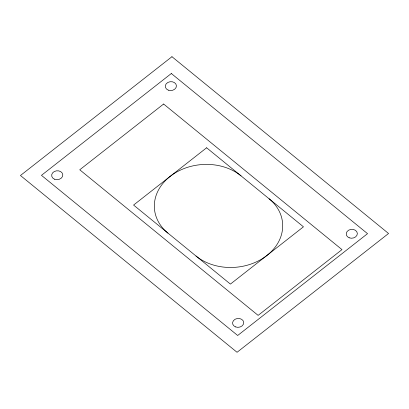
<?xml version="1.0" encoding="UTF-8"?>
<svg xmlns="http://www.w3.org/2000/svg" width="409" height="409" viewBox="0 0 409 409"><rect width="100%" height="100%" fill="white"/><g stroke="black" fill="none" stroke-linecap="round" stroke-linejoin="round"><path stroke-width="0.61" d="M269.056 198.738A50.241 40.021 -5 0 1 266.929 255.456A50.241 40.021 -5 0 1 196.008 256.019M167.976 233.14A50.241 40.021 -5 0 1 170.098 176.422A50.241 40.021 -5 0 1 241.024 175.86M171.954 56.708L20.45 175.507L237.046 352.292L388.55 233.493L171.954 56.708M171.325 73.513L41.462 175.343L237.675 335.487L367.538 233.657L171.325 73.513M163.615 104.024L79.75 169.786L258.125 315.375L341.99 249.613L163.615 104.024M206.622 147.782L133.574 205.062L230.41 284.097L303.452 226.816L206.622 147.782M168.268 90.144A5.583 4.448 -5 0 0 176.422 85.752A5.583 4.448 -5 0 0 167.864 82.449A5.583 4.448 -5 0 0 168.268 90.144M54.642 179.244A5.583 4.448 -5 0 0 62.797 174.858A5.583 4.448 -5 0 0 54.239 171.55A5.583 4.448 -5 0 0 54.642 179.244M349.189 237.808A5.583 4.448 -5 0 0 357.343 233.421A5.583 4.448 -5 0 0 348.79 230.119A5.583 4.448 -5 0 0 349.189 237.808M235.564 326.914A5.583 4.448 -5 0 0 243.718 322.522A5.583 4.448 -5 0 0 235.165 319.219A5.583 4.448 -5 0 0 235.564 326.914"/></g></svg>
